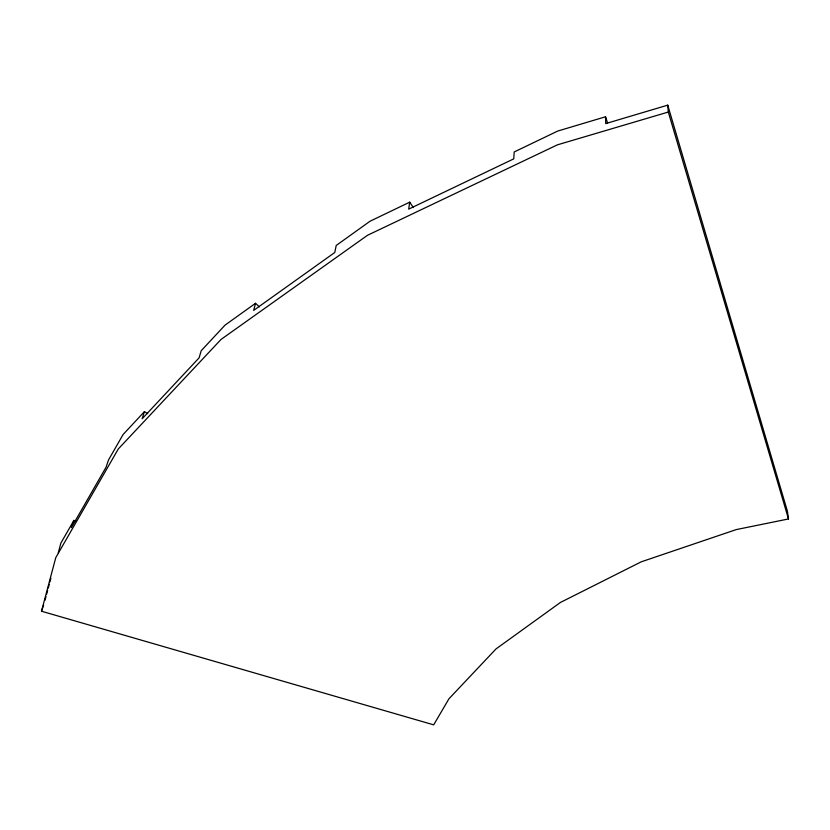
<?xml version="1.0" encoding="UTF-8"?>
<svg xmlns="http://www.w3.org/2000/svg" width="830" height="830" viewBox="0 0 830 830"><rect width="100%" height="100%" fill="white"/><g stroke="black" fill="none" stroke-linecap="round" stroke-linejoin="round"><path stroke-width="1.25" d="M259.313 306.82L255.526 303.292L253.669 310.389L334.77 252.496L336.223 245.462L370.045 221.226L409.719 202.167L408.671 209.139L513.76 158.862L514.185 151.973L557.698 131.067L605.547 116.771L607.55 122.923M667.735 105.151L787.39 511.176L788.5 518.957L736.241 529.592L641.206 561.837L560.395 602.466L496.008 648.936L448.937 698.798L433.685 724.849L41.5 611.222L55.776 557.625L118.275 448.989L221.029 339.439L367.493 235.295L557.397 144.845L668.306 112.04L667.735 105.151L605.713 123.597L605.547 116.771M45.017 600.266L45.992 596.594M46.646 594.145L47.632 590.472M48.285 588.024L49.261 584.351M49.914 581.903L50.889 578.23M58.276 552.801L60.87 543.111L73.891 520.389L76.267 521.427M147.74 413.672L144.451 411.607L142.127 418.797L199.096 357.865L201.192 350.727L225.055 325.121L255.526 303.292M73.891 520.389L71.38 527.621L106.084 467.166L108.523 459.955L123.099 434.515L144.451 411.607M41.5 611.222L43.617 605.153M409.719 202.167L413.33 207.552M668.306 112.04L788.5 518.957"/></g></svg>
